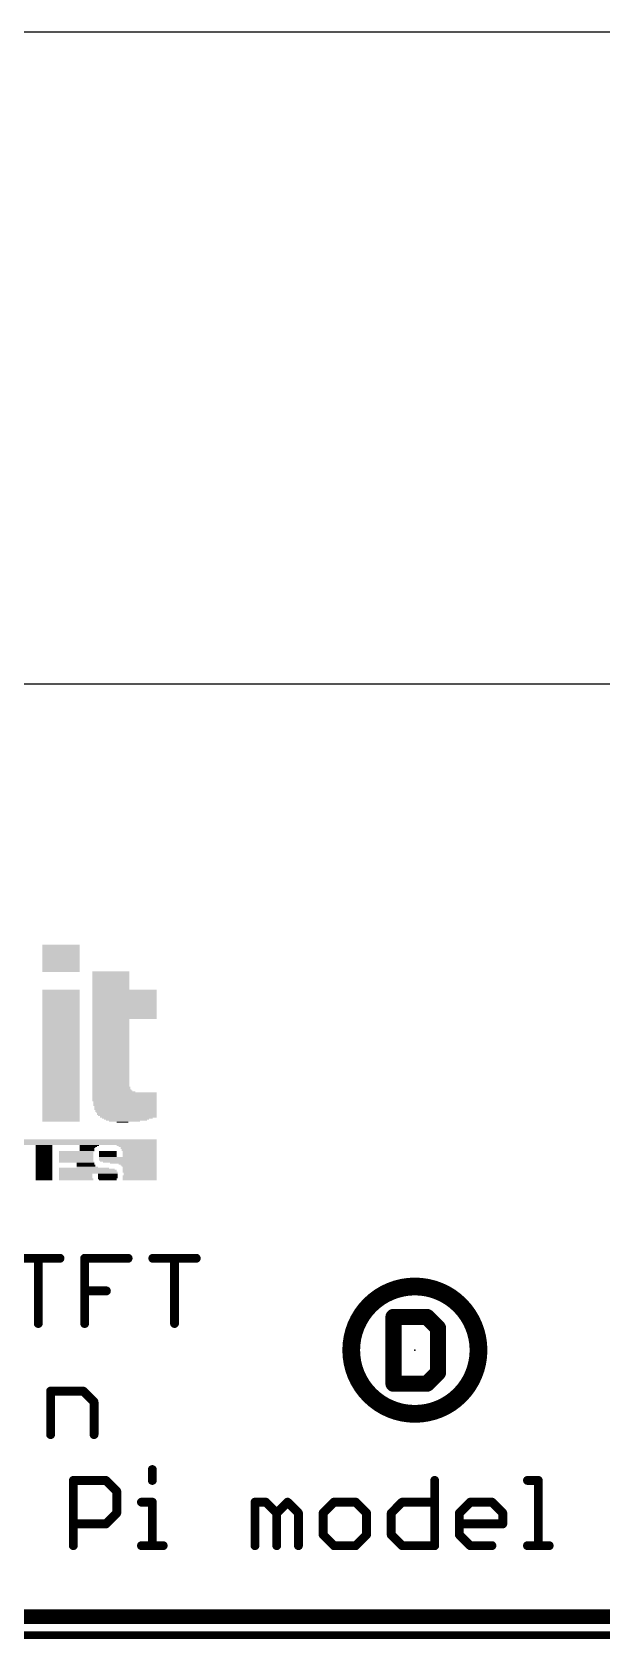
# Model space of a CAD drawing. Extents: x -17 to 57, y -6 to 105.
# Drawn here: x 32.67 to 42.45, y -0.38 to 27.18 of the extents above; entities that cross this region are included whole.
import ezdxf

# ---------------------------------------------------------------- set-up
doc = ezdxf.new("R2010")
doc.units = 0
for name, color, linetype in [('1', 12, 'CONTINUOUS'), ('16', 132, 'CONTINUOUS'), ('20', 4, 'CONTINUOUS'), ('21', 40, 'CONTINUOUS'), ('22', 6, 'CONTINUOUS'), ('23', 53, 'CONTINUOUS'), ('48', 253, 'CONTINUOUS')]:
    doc.layers.add(name, color=color, linetype=linetype)

# ---------------------------------------------------------------- blocks, each defined once
blk = doc.blocks.new('RECT')
blk.add_solid([(-0.5, -0.5), (0.5, -0.5), (-0.5, 0.5), (0.5, 0.5)])

msp = doc.modelspace()

# ---------------------------------------------------------------- linework, layer by layer
at = {"layer": '1', "const_width": 0.254}
msp.add_lwpolyline([(56.388, 0), (0.508, 0)], dxfattribs=at)
at = {"layer": '16', "const_width": 0.254}
msp.add_lwpolyline([(56.388, 0), (0.508, 0)], dxfattribs=at)
at = {"layer": '20'}
for p, q in [((44.831, 27.178), (12.573, 27.178)), ((12.573, 16.002), (44.831, 16.002)), ((50.165, 0), (6.604, 0))]:
    msp.add_line(p, q, dxfattribs=at)
at = {"layer": '21'}
for points, const_width in [([(32.4058, 6.1478), (33.1515, 6.1478)], 0.1524), ([(32.7786, 5.0292), (32.7786, 6.1478)], 0.1524), ([(33.5752, 5.0292), (33.5752, 6.1478)], 0.1524), ([(33.5752, 6.1478), (34.3209, 6.1478)], 0.1524), ([(34.7446, 6.1478), (35.4903, 6.1478)], 0.1524), ([(35.1174, 5.0292), (35.1174, 6.1478)], 0.1524), ([(33.5752, 5.5885), (33.948, 5.5885)], 0.1524), ([(38.8772, 5.1412), (38.8772, 3.9972)], 0.2794), ([(39.4492, 5.1412), (38.8772, 5.1412)], 0.2794), ([(39.6399, 4.9505), (39.4492, 5.1412)], 0.2794), ([(39.6399, 4.1879), (39.6399, 4.9505)], 0.2794), ([(38.8772, 3.9972), (39.4492, 3.9972)], 0.2794), ([(39.4492, 3.9972), (39.6399, 4.1879)], 0.2794), ([(32.9905, 3.1242), (32.9905, 3.8699)], 0.1524), ([(32.9905, 3.8699), (33.5497, 3.8699)], 0.1524), ([(33.5497, 3.8699), (33.7362, 3.6835)], 0.1524), ([(33.7362, 3.6835), (33.7362, 3.1242)], 0.1524), ([(34.7361, 2.5242), (34.7361, 2.3378)], 0.1524), ([(33.3803, 1.2192), (33.3803, 2.3378)], 0.1524), ([(33.3803, 2.3378), (33.9395, 2.3378)], 0.1524), ([(33.9395, 2.3378), (34.126, 2.1513)], 0.1524), ([(34.126, 2.1513), (34.126, 1.7785)], 0.1524), ([(39.5831, 2.3378), (39.5831, 1.2192)], 0.1524), ([(41.1762, 2.3378), (41.3627, 2.3378)], 0.1524), ([(41.3627, 2.3378), (41.3627, 1.2192)], 0.1524), ([(34.5497, 1.9649), (34.7361, 1.9649)], 0.1524), ([(34.7361, 1.9649), (34.7361, 1.2192)], 0.1524), ([(36.4986, 1.2192), (36.4986, 1.9649)], 0.1524), ([(36.4986, 1.9649), (36.6851, 1.9649)], 0.1524), ([(36.6851, 1.9649), (36.8715, 1.7785)], 0.1524), ([(36.8715, 1.7785), (37.0579, 1.9649)], 0.1524), ([(37.0579, 1.9649), (37.2444, 1.7785)], 0.1524), ([(37.8545, 1.9649), (37.668, 1.7785)], 0.1524), ([(38.2273, 1.9649), (37.8545, 1.9649)], 0.1524), ([(38.4137, 1.7785), (38.2273, 1.9649)], 0.1524), ([(38.8374, 1.7785), (39.0239, 1.9649)], 0.1524), ([(39.0239, 1.9649), (39.5831, 1.9649)], 0.1524), ([(40.0068, 1.7785), (40.1933, 1.9649)], 0.1524), ([(40.1933, 1.9649), (40.5661, 1.9649)], 0.1524), ([(40.5661, 1.9649), (40.7525, 1.7785)], 0.1524), ([(33.9395, 1.5921), (33.3803, 1.5921)], 0.1524), ([(34.126, 1.7785), (33.9395, 1.5921)], 0.1524), ([(36.8715, 1.7785), (36.8715, 1.2192)], 0.1524), ([(37.2444, 1.7785), (37.2444, 1.2192)], 0.1524), ([(37.668, 1.7785), (37.668, 1.4056)], 0.1524), ([(38.4137, 1.4056), (38.4137, 1.7785)], 0.1524), ([(38.8374, 1.4056), (38.8374, 1.7785)], 0.1524), ([(40.0068, 1.4056), (40.0068, 1.7785)], 0.1524), ([(40.7525, 1.5921), (40.0068, 1.5921)], 0.1524), ([(40.7525, 1.7785), (40.7525, 1.5921)], 0.1524), ([(37.668, 1.4056), (37.8545, 1.2192)], 0.1524), ([(38.2273, 1.2192), (38.4137, 1.4056)], 0.1524), ([(39.0239, 1.2192), (38.8374, 1.4056)], 0.1524), ([(40.1933, 1.2192), (40.0068, 1.4056)], 0.1524), ([(34.5497, 1.2192), (34.9225, 1.2192)], 0.1524), ([(37.8545, 1.2192), (38.2273, 1.2192)], 0.1524), ([(39.5831, 1.2192), (39.0239, 1.2192)], 0.1524), ([(40.5661, 1.2192), (40.1933, 1.2192)], 0.1524), ([(41.1762, 1.2192), (41.5491, 1.2192)], 0.1524)]:
    msp.add_lwpolyline(points, dxfattribs=dict(at, const_width=const_width))
for points, const_width in [([(32.8167, 6.1478, 1), (32.7405, 6.1478)], 0.0762), ([(33.1515, 6.1097, 1), (33.1515, 6.1859)], 0.0762), ([(33.6133, 6.1478, 1), (33.5371, 6.1478)], 0.0762), ([(33.5752, 6.1859, 1), (33.5752, 6.1097)], 0.0762), ([(34.3209, 6.1097, 1), (34.3209, 6.1859)], 0.0762), ([(34.7446, 6.1859, 1), (34.7446, 6.1097)], 0.0762), ([(35.1555, 6.1478, 1), (35.0793, 6.1478)], 0.0762), ([(35.4903, 6.1097, 1), (35.4903, 6.1859)], 0.0762), ([(39.243, 3.4796, 1), (39.243, 5.6644, 1), (39.243, 3.4796)], 0.3048), ([(33.5752, 5.6266, 1), (33.5752, 5.5504)], 0.0762), ([(33.948, 5.5504, 1), (33.948, 5.6266)], 0.0762), ([(38.9471, 5.1412, 1), (38.8073, 5.1412)], 0.1397), ([(38.8772, 5.211, 1), (38.8772, 5.0713)], 0.1397), ([(39.4986, 5.1906, 1), (39.3998, 5.0918)], 0.1397), ([(39.4492, 5.0713, 1), (39.4492, 5.211)], 0.1397), ([(32.7405, 5.0292, 1), (32.8167, 5.0292)], 0.0762), ([(33.5371, 5.0292, 1), (33.6133, 5.0292)], 0.0762), ([(35.0793, 5.0292, 1), (35.1555, 5.0292)], 0.0762), ([(39.7097, 4.9505, 1), (39.57, 4.9505)], 0.1397), ([(39.5905, 4.9011, 1), (39.6892, 4.9999)], 0.1397), ([(38.8772, 4.0671, 1), (38.8772, 3.9274)], 0.1397), ([(39.4492, 3.9274, 1), (39.4492, 4.0671)], 0.1397), ([(39.57, 4.1879, 1), (39.7097, 4.1879)], 0.1397), ([(39.6892, 4.1385, 1), (39.5905, 4.2373)], 0.1397), ([(33.0286, 3.8699, 1), (32.9524, 3.8699)], 0.0762), ([(32.9905, 3.908, 1), (32.9905, 3.8318)], 0.0762), ([(33.5767, 3.8968, 1), (33.5228, 3.843)], 0.0762), ([(33.5497, 3.8318, 1), (33.5497, 3.908)], 0.0762), ([(38.8073, 3.9972, 1), (38.9471, 3.9972)], 0.1397), ([(39.3998, 4.0466, 1), (39.4986, 3.9478)], 0.1397), ([(33.7743, 3.6835, 1), (33.6981, 3.6835)], 0.0762), ([(33.7092, 3.6565, 1), (33.7631, 3.7104)], 0.0762), ([(32.9524, 3.1242, 1), (33.0286, 3.1242)], 0.0762), ([(33.6981, 3.1242, 1), (33.7743, 3.1242)], 0.0762), ([(34.7742, 2.5242, 1), (34.698, 2.5242)], 0.0762), ([(33.4184, 2.3378, 1), (33.3422, 2.3378)], 0.0762), ([(33.3803, 2.3759, 1), (33.3803, 2.2997)], 0.0762), ([(33.9665, 2.3647, 1), (33.9126, 2.3108)], 0.0762), ([(33.9395, 2.2997, 1), (33.9395, 2.3759)], 0.0762), ([(34.1641, 2.1513, 1), (34.0879, 2.1513)], 0.0762), ([(34.099, 2.1244, 1), (34.1529, 2.1783)], 0.0762), ([(34.698, 2.3378, 1), (34.7742, 2.3378)], 0.0762), ([(39.6212, 2.3378, 1), (39.545, 2.3378)], 0.0762), ([(41.1762, 2.3759, 1), (41.1762, 2.2997)], 0.0762), ([(41.4008, 2.3378, 1), (41.3246, 2.3378)], 0.0762), ([(41.3627, 2.2997, 1), (41.3627, 2.3759)], 0.0762), ([(34.5497, 2.003, 1), (34.5497, 1.9268)], 0.0762), ([(34.7742, 1.9649, 1), (34.698, 1.9649)], 0.0762), ([(34.7361, 1.9268, 1), (34.7361, 2.003)], 0.0762), ([(36.5367, 1.9649, 1), (36.4605, 1.9649)], 0.0762), ([(36.4986, 2.003, 1), (36.4986, 1.9268)], 0.0762), ([(36.712, 1.9918, 1), (36.6581, 1.938)], 0.0762), ([(36.6851, 1.9268, 1), (36.6851, 2.003)], 0.0762), ([(37.0849, 1.9918, 1), (37.031, 1.938)], 0.0762), ([(37.0849, 1.938, 1), (37.031, 1.9918)], 0.0762), ([(37.8545, 2.003, 1), (37.8545, 1.9268)], 0.0762), ([(37.8814, 1.938, 1), (37.8275, 1.9918)], 0.0762), ([(38.2543, 1.9918, 1), (38.2004, 1.938)], 0.0762), ([(38.2273, 1.9268, 1), (38.2273, 2.003)], 0.0762), ([(39.0239, 2.003, 1), (39.0239, 1.9268)], 0.0762), ([(39.0508, 1.938, 1), (38.9969, 1.9918)], 0.0762), ([(39.5831, 1.9268, 1), (39.5831, 2.003)], 0.0762), ([(40.1933, 2.003, 1), (40.1933, 1.9268)], 0.0762), ([(40.2202, 1.938, 1), (40.1663, 1.9918)], 0.0762), ([(40.5931, 1.9918, 1), (40.5392, 1.938)], 0.0762), ([(40.5661, 1.9268, 1), (40.5661, 2.003)], 0.0762), ([(33.3803, 1.6302, 1), (33.3803, 1.554)], 0.0762), ([(33.9126, 1.619, 1), (33.9665, 1.5651)], 0.0762), ([(33.9395, 1.554, 1), (33.9395, 1.6302)], 0.0762), ([(34.0879, 1.7785, 1), (34.1641, 1.7785)], 0.0762), ([(34.1529, 1.7515, 1), (34.099, 1.8054)], 0.0762), ([(36.9096, 1.7785, 1), (36.8334, 1.7785)], 0.0762), ([(36.8446, 1.8054, 1), (36.8984, 1.7515)], 0.0762), ([(36.8446, 1.7515, 1), (36.8984, 1.8054)], 0.0762), ([(37.2825, 1.7785, 1), (37.2063, 1.7785)], 0.0762), ([(37.2174, 1.7515, 1), (37.2713, 1.8054)], 0.0762), ([(37.7061, 1.7785, 1), (37.6299, 1.7785)], 0.0762), ([(37.6411, 1.8054, 1), (37.695, 1.7515)], 0.0762), ([(38.4518, 1.7785, 1), (38.3756, 1.7785)], 0.0762), ([(38.3868, 1.7515, 1), (38.4407, 1.8054)], 0.0762), ([(38.8755, 1.7785, 1), (38.7993, 1.7785)], 0.0762), ([(38.8105, 1.8054, 1), (38.8644, 1.7515)], 0.0762), ([(40.0449, 1.7785, 1), (39.9687, 1.7785)], 0.0762), ([(39.9799, 1.8054, 1), (40.0338, 1.7515)], 0.0762), ([(40.0068, 1.6302, 1), (40.0068, 1.554)], 0.0762), ([(40.7906, 1.7785, 1), (40.7144, 1.7785)], 0.0762), ([(40.7256, 1.7515, 1), (40.7795, 1.8054)], 0.0762), ([(40.7525, 1.554, 1), (40.7525, 1.6302)], 0.0762), ([(37.695, 1.4326, 1), (37.6411, 1.3787)], 0.0762), ([(37.6299, 1.4056, 1), (37.7061, 1.4056)], 0.0762), ([(38.3756, 1.4056, 1), (38.4518, 1.4056)], 0.0762), ([(38.4407, 1.3787, 1), (38.3868, 1.4326)], 0.0762), ([(38.8644, 1.4326, 1), (38.8105, 1.3787)], 0.0762), ([(38.7993, 1.4056, 1), (38.8755, 1.4056)], 0.0762), ([(40.0338, 1.4326, 1), (39.9799, 1.3787)], 0.0762), ([(39.9687, 1.4056, 1), (40.0449, 1.4056)], 0.0762), ([(40.7144, 1.5921, 1), (40.7906, 1.5921)], 0.0762), ([(33.3422, 1.2192, 1), (33.4184, 1.2192)], 0.0762), ([(34.5497, 1.2573, 1), (34.5497, 1.1811)], 0.0762), ([(34.698, 1.2192, 1), (34.7742, 1.2192)], 0.0762), ([(34.9225, 1.1811, 1), (34.9225, 1.2573)], 0.0762), ([(36.4605, 1.2192, 1), (36.5367, 1.2192)], 0.0762), ([(36.8334, 1.2192, 1), (36.9096, 1.2192)], 0.0762), ([(37.2063, 1.2192, 1), (37.2825, 1.2192)], 0.0762), ([(37.8545, 1.2573, 1), (37.8545, 1.1811)], 0.0762), ([(37.8275, 1.1923, 1), (37.8814, 1.2461)], 0.0762), ([(38.2004, 1.2461, 1), (38.2543, 1.1923)], 0.0762), ([(38.2273, 1.1811, 1), (38.2273, 1.2573)], 0.0762), ([(39.0239, 1.2573, 1), (39.0239, 1.1811)], 0.0762), ([(38.9969, 1.1923, 1), (39.0508, 1.2461)], 0.0762), ([(39.545, 1.2192, 1), (39.6212, 1.2192)], 0.0762), ([(39.5831, 1.1811, 1), (39.5831, 1.2573)], 0.0762), ([(40.1933, 1.2573, 1), (40.1933, 1.1811)], 0.0762), ([(40.1663, 1.1923, 1), (40.2202, 1.2461)], 0.0762), ([(40.5661, 1.1811, 1), (40.5661, 1.2573)], 0.0762), ([(41.1762, 1.2573, 1), (41.1762, 1.1811)], 0.0762), ([(41.3246, 1.2192, 1), (41.4008, 1.2192)], 0.0762), ([(41.5491, 1.1811, 1), (41.5491, 1.2573)], 0.0762)]:
    msp.add_lwpolyline(points, format="xyb", dxfattribs=dict(at, const_width=const_width))
at = {"layer": '22', "const_width": 0.127}
msp.add_lwpolyline([(1.148, -0.316), (55.748, -0.316)], dxfattribs=at)
at = {"layer": '23'}
msp.add_point((39.243, 4.572), dxfattribs=at)
at = {"layer": '48', "const_width": 0.13}
msp.add_lwpolyline([(42.291, 0), (-7.538, 0)], dxfattribs=at)
at = {"layer": '48', "const_width": 0.065}
msp.add_lwpolyline([(42.291, -0.0325, 1), (42.291, 0.0325)], format="xyb", dxfattribs=at)

# ---------------------------------------------------------------- block references
at = {"layer": '21'}
for p, xscale, yscale in [((33.1691, 11.5164), 0.637, 0.0167), ((33.1691, 11.4996), 0.637, 0.0168), ((33.1691, 11.4829), 0.637, 0.0167), ((33.1691, 11.4661), 0.637, 0.0168), ((33.1691, 11.4493), 0.637, 0.0168), ((33.1691, 11.4326), 0.637, 0.0167), ((33.1691, 11.4158), 0.637, 0.0168), ((33.1691, 11.399), 0.637, 0.0168), ((33.1691, 11.3823), 0.637, 0.0167), ((33.1691, 11.3655), 0.637, 0.0168), ((33.1691, 11.3487), 0.637, 0.0168), ((33.1691, 11.332), 0.637, 0.0167), ((33.1691, 11.3152), 0.637, 0.0168), ((33.1691, 11.2984), 0.637, 0.0168), ((33.1691, 11.2817), 0.637, 0.0167), ((33.1691, 11.2649), 0.637, 0.0168), ((33.1691, 11.2482), 0.637, 0.0167), ((33.1691, 11.2314), 0.637, 0.0168), ((33.1691, 11.2146), 0.637, 0.0168), ((33.1691, 11.1979), 0.637, 0.0167), ((33.1691, 11.1811), 0.637, 0.0168), ((33.1691, 11.1643), 0.637, 0.0168), ((33.1691, 11.1476), 0.637, 0.0167), ((33.1691, 11.1308), 0.637, 0.0168), ((33.1691, 11.114), 0.637, 0.0168), ((33.1691, 11.0973), 0.637, 0.0167), ((33.1691, 11.0805), 0.637, 0.0168), ((33.1691, 11.0638), 0.637, 0.0167), ((34.0241, 11.0638), 0.6371, 0.0167), ((34.0241, 11.047), 0.6371, 0.0168), ((34.0241, 11.0302), 0.6371, 0.0168), ((33.1691, 10.7452), 0.637, 0.0168), ((34.2587, 10.7452), 1.1065, 0.0168), ((34.0241, 11.0135), 0.6371, 0.0167), ((34.0241, 10.9967), 0.6371, 0.0168), ((34.0241, 10.9799), 0.6371, 0.0168), ((34.0241, 10.9632), 0.6371, 0.0167), ((34.0241, 10.9464), 0.6371, 0.0168), ((34.0241, 10.9296), 0.6371, 0.0168), ((34.0241, 10.9129), 0.6371, 0.0167), ((34.0241, 10.8961), 0.6371, 0.0168), ((34.0241, 10.8793), 0.6371, 0.0168), ((34.0241, 10.8626), 0.6371, 0.0167), ((34.0241, 10.8458), 0.6371, 0.0168), ((34.0241, 10.8291), 0.6371, 0.0167), ((34.0241, 10.8123), 0.6371, 0.0168), ((34.0241, 10.7955), 0.6371, 0.0168), ((34.0241, 10.7788), 0.6371, 0.0167), ((34.0241, 10.762), 0.6371, 0.0168), ((33.1691, 10.7285), 0.637, 0.0167), ((33.1691, 10.7117), 0.637, 0.0168), ((33.1691, 10.6949), 0.637, 0.0168), ((33.1691, 10.6782), 0.637, 0.0167), ((33.1691, 10.6614), 0.637, 0.0168), ((33.1691, 10.6447), 0.637, 0.0167), ((33.1691, 10.6279), 0.637, 0.0168), ((33.1691, 10.6111), 0.637, 0.0168), ((33.1691, 10.5944), 0.637, 0.0167), ((33.1691, 10.5776), 0.637, 0.0168), ((33.1691, 10.5608), 0.637, 0.0168), ((33.1691, 10.5441), 0.637, 0.0167), ((33.1691, 10.5273), 0.637, 0.0168), ((33.1691, 10.5105), 0.637, 0.0168), ((33.1691, 10.4938), 0.637, 0.0167), ((33.1691, 10.477), 0.637, 0.0168), ((34.2587, 10.7285), 1.1065, 0.0167), ((34.2587, 10.7117), 1.1065, 0.0168), ((34.2587, 10.6949), 1.1065, 0.0168), ((34.2587, 10.6782), 1.1065, 0.0167), ((34.2587, 10.6614), 1.1065, 0.0168), ((34.2587, 10.6447), 1.1065, 0.0167), ((34.2587, 10.6279), 1.1065, 0.0168), ((34.2587, 10.6111), 1.1065, 0.0168), ((34.2587, 10.5944), 1.1065, 0.0167), ((34.2587, 10.5776), 1.1065, 0.0168), ((34.2587, 10.5608), 1.1065, 0.0168), ((34.2587, 10.5441), 1.1065, 0.0167), ((34.2587, 10.5273), 1.1065, 0.0168), ((34.2587, 10.5105), 1.1065, 0.0168), ((34.2587, 10.4938), 1.1065, 0.0167), ((34.2587, 10.477), 1.1065, 0.0168), ((33.1691, 10.4602), 0.637, 0.0168), ((33.1691, 10.4435), 0.637, 0.0167), ((33.1691, 10.4267), 0.637, 0.0168), ((33.1691, 10.41), 0.637, 0.0167), ((33.1691, 10.3932), 0.637, 0.0168), ((33.1691, 10.3764), 0.637, 0.0168), ((33.1691, 10.3597), 0.637, 0.0167), ((33.1691, 10.3429), 0.637, 0.0168), ((33.1691, 10.3261), 0.637, 0.0168), ((33.1691, 10.3094), 0.637, 0.0167), ((33.1691, 10.2926), 0.637, 0.0168), ((33.1691, 10.2758), 0.637, 0.0168), ((33.1691, 10.2591), 0.637, 0.0167), ((33.1691, 10.2423), 0.637, 0.0168), ((33.1691, 10.2256), 0.637, 0.0167), ((33.1691, 10.2088), 0.637, 0.0168), ((33.1691, 10.192), 0.637, 0.0168), ((34.2587, 10.4602), 1.1065, 0.0168), ((34.2587, 10.4435), 1.1065, 0.0167), ((34.2587, 10.4267), 1.1065, 0.0168), ((34.2587, 10.41), 1.1065, 0.0167), ((34.2587, 10.3932), 1.1065, 0.0168), ((34.2587, 10.3764), 1.1065, 0.0168), ((34.2587, 10.3597), 1.1065, 0.0167), ((34.2587, 10.3429), 1.1065, 0.0168), ((34.2587, 10.3261), 1.1065, 0.0168), ((34.2587, 10.3094), 1.1065, 0.0167), ((34.2587, 10.2926), 1.1065, 0.0168), ((34.2587, 10.2758), 1.1065, 0.0168), ((34.2587, 10.2591), 1.1065, 0.0167), ((34.0241, 10.2423), 0.6371, 0.0168), ((34.0241, 10.2256), 0.6371, 0.0167), ((34.0241, 10.2088), 0.6371, 0.0168), ((34.0241, 10.192), 0.6371, 0.0168), ((33.1691, 10.1753), 0.637, 0.0167), ((33.1691, 10.1585), 0.637, 0.0168), ((33.1691, 10.1417), 0.637, 0.0168), ((33.1691, 10.125), 0.637, 0.0167), ((33.1691, 10.1082), 0.637, 0.0168), ((33.1691, 10.0914), 0.637, 0.0168), ((33.1691, 10.0747), 0.637, 0.0167), ((33.1691, 10.0579), 0.637, 0.0168), ((33.1691, 10.0411), 0.637, 0.0168), ((33.1691, 10.0244), 0.637, 0.0167), ((33.1691, 10.0076), 0.637, 0.0168), ((33.1691, 9.9909), 0.637, 0.0167), ((33.1691, 9.9741), 0.637, 0.0168), ((33.1691, 9.9573), 0.637, 0.0168), ((33.1691, 9.9405), 0.637, 0.0167), ((33.1691, 9.9238), 0.637, 0.0168), ((34.0241, 10.1753), 0.6371, 0.0167), ((34.0241, 10.1585), 0.6371, 0.0168), ((34.0241, 10.1417), 0.6371, 0.0168), ((34.0241, 10.125), 0.6371, 0.0167), ((34.0241, 10.1082), 0.6371, 0.0168), ((34.0241, 10.0914), 0.6371, 0.0168), ((34.0241, 10.0747), 0.6371, 0.0167), ((34.0241, 10.0579), 0.6371, 0.0168), ((34.0241, 10.0411), 0.6371, 0.0168), ((34.0241, 10.0244), 0.6371, 0.0167), ((34.0241, 10.0076), 0.6371, 0.0168), ((34.0241, 9.9909), 0.6371, 0.0167), ((34.0241, 9.9741), 0.6371, 0.0168), ((34.0241, 9.9573), 0.6371, 0.0168), ((34.0241, 9.9405), 0.6371, 0.0167), ((34.0241, 9.9238), 0.6371, 0.0168), ((33.1691, 9.907), 0.637, 0.0168), ((33.1691, 9.8902), 0.637, 0.0167), ((33.1691, 9.8735), 0.637, 0.0168), ((33.1691, 9.8567), 0.637, 0.0168), ((33.1691, 9.8399), 0.637, 0.0167), ((33.1691, 9.8232), 0.637, 0.0168), ((33.1691, 9.8064), 0.637, 0.0167), ((33.1691, 9.7897), 0.637, 0.0168), ((33.1691, 9.7729), 0.637, 0.0168), ((33.1691, 9.7561), 0.637, 0.0167), ((33.1691, 9.7394), 0.637, 0.0168), ((33.1691, 9.7226), 0.637, 0.0168), ((33.1691, 9.7058), 0.637, 0.0167), ((33.1691, 9.6891), 0.637, 0.0168), ((33.1691, 9.6723), 0.637, 0.0168), ((33.1691, 9.6555), 0.637, 0.0167), ((33.1691, 9.6388), 0.637, 0.0168), ((34.0241, 9.907), 0.6371, 0.0168), ((34.0241, 9.8902), 0.6371, 0.0167), ((34.0241, 9.8735), 0.6371, 0.0168), ((34.0241, 9.8567), 0.6371, 0.0168), ((34.0241, 9.8399), 0.6371, 0.0167), ((34.0241, 9.8232), 0.6371, 0.0168), ((34.0241, 9.8064), 0.6371, 0.0167), ((34.0241, 9.7897), 0.6371, 0.0168), ((34.0241, 9.7729), 0.6371, 0.0168), ((34.0241, 9.7561), 0.6371, 0.0167), ((34.0241, 9.7394), 0.6371, 0.0168), ((34.0241, 9.7226), 0.6371, 0.0168), ((34.0241, 9.7058), 0.6371, 0.0167), ((34.0241, 9.6891), 0.6371, 0.0168), ((34.0241, 9.6723), 0.6371, 0.0168), ((34.0241, 9.6555), 0.6371, 0.0167), ((34.0241, 9.6388), 0.6371, 0.0168), ((33.1691, 9.622), 0.637, 0.0168), ((33.1691, 9.6052), 0.637, 0.0167), ((33.1691, 9.5885), 0.637, 0.0168), ((33.1691, 9.5717), 0.637, 0.0167), ((33.1691, 9.555), 0.637, 0.0168), ((33.1691, 9.5382), 0.637, 0.0168), ((33.1691, 9.5214), 0.637, 0.0167), ((33.1691, 9.5047), 0.637, 0.0168), ((33.1691, 9.4879), 0.637, 0.0168), ((33.1691, 9.4711), 0.637, 0.0167), ((33.1691, 9.4544), 0.637, 0.0168), ((33.1691, 9.4376), 0.637, 0.0168), ((33.1691, 9.4208), 0.637, 0.0167), ((33.1691, 9.4041), 0.637, 0.0168), ((33.1691, 9.3873), 0.637, 0.0167), ((33.1691, 9.3706), 0.637, 0.0168), ((34.0241, 9.622), 0.6371, 0.0168), ((34.0241, 9.6052), 0.6371, 0.0167), ((34.0241, 9.5885), 0.6371, 0.0168), ((34.0241, 9.5717), 0.6371, 0.0167), ((34.0241, 9.555), 0.6371, 0.0168), ((34.0241, 9.5382), 0.6371, 0.0168), ((34.0241, 9.5214), 0.6371, 0.0167), ((34.0241, 9.5047), 0.6371, 0.0168), ((34.0241, 9.4879), 0.6371, 0.0168), ((34.0241, 9.4711), 0.6371, 0.0167), ((34.0241, 9.4544), 0.6371, 0.0168), ((34.0241, 9.4376), 0.6371, 0.0168), ((34.0241, 9.4208), 0.6371, 0.0167), ((34.0241, 9.4041), 0.6371, 0.0168), ((34.0241, 9.3873), 0.6371, 0.0167), ((34.0241, 9.3706), 0.6371, 0.0168), ((33.1691, 9.3538), 0.637, 0.0168), ((33.1691, 9.337), 0.637, 0.0167), ((33.1691, 9.3203), 0.637, 0.0168), ((33.1691, 9.3035), 0.637, 0.0168), ((33.1691, 9.2867), 0.637, 0.0167), ((33.1691, 9.27), 0.637, 0.0168), ((33.1691, 9.2532), 0.637, 0.0168), ((33.1691, 9.2364), 0.637, 0.0167), ((33.1691, 9.2197), 0.637, 0.0168), ((33.1691, 9.2029), 0.637, 0.0168), ((33.1691, 9.1861), 0.637, 0.0167), ((33.1691, 9.1694), 0.637, 0.0168), ((33.1691, 9.1527), 0.637, 0.0167), ((33.1691, 9.1359), 0.637, 0.0168), ((33.1691, 9.1191), 0.637, 0.0168), ((33.1691, 9.1024), 0.637, 0.0167), ((33.1691, 9.0856), 0.637, 0.0168), ((34.0241, 9.3538), 0.6371, 0.0168), ((34.0241, 9.337), 0.6371, 0.0167), ((34.0241, 9.3203), 0.6371, 0.0168), ((34.0241, 9.3035), 0.6371, 0.0168), ((34.0241, 9.2867), 0.6371, 0.0167), ((34.0241, 9.27), 0.6371, 0.0168), ((34.0241, 9.2532), 0.6371, 0.0168), ((34.0241, 9.2364), 0.6371, 0.0167), ((34.0241, 9.2197), 0.6371, 0.0168), ((34.0241, 9.2029), 0.6371, 0.0168), ((34.0241, 9.1861), 0.6371, 0.0167), ((34.0241, 9.1694), 0.6371, 0.0168), ((34.0241, 9.1527), 0.6371, 0.0167), ((34.0241, 9.1359), 0.6371, 0.0168), ((34.0241, 9.1191), 0.6371, 0.0168), ((34.0241, 9.1024), 0.6371, 0.0167), ((34.0324, 9.0856), 0.6538, 0.0168), ((33.1691, 9.0688), 0.637, 0.0168), ((33.1691, 9.0521), 0.637, 0.0167), ((33.1691, 9.0353), 0.637, 0.0168), ((33.1691, 9.0185), 0.637, 0.0168), ((33.1691, 9.0018), 0.637, 0.0167), ((33.1691, 8.985), 0.637, 0.0168), ((33.1691, 8.9683), 0.637, 0.0167), ((33.1691, 8.9515), 0.637, 0.0168), ((33.1691, 8.9347), 0.637, 0.0168), ((33.1691, 8.918), 0.637, 0.0167), ((33.1691, 8.9012), 0.637, 0.0168), ((33.1691, 8.8844), 0.637, 0.0168), ((33.1691, 8.8677), 0.637, 0.0167), ((33.1691, 8.8509), 0.637, 0.0168), ((33.1691, 8.8341), 0.637, 0.0168), ((33.1691, 8.8174), 0.637, 0.0167), ((34.2587, 8.985), 1.1065, 0.0168), ((34.2587, 8.9683), 1.1065, 0.0167), ((34.2587, 8.9515), 1.1065, 0.0168), ((34.2587, 8.9347), 1.1065, 0.0168), ((34.2587, 8.918), 1.1065, 0.0167), ((34.2587, 8.9012), 1.1065, 0.0168), ((34.2587, 8.8844), 1.1065, 0.0168), ((34.2587, 8.8677), 1.1065, 0.0167), ((34.2587, 8.8509), 1.1065, 0.0168), ((34.0324, 9.0688), 0.6538, 0.0168), ((34.0324, 9.0521), 0.6538, 0.0167), ((34.0408, 9.0353), 0.6706, 0.0168), ((34.0492, 9.0185), 0.6874, 0.0168), ((34.0744, 9.0018), 0.7377, 0.0167), ((34.2672, 8.8341), 1.0897, 0.0168), ((34.2672, 8.8174), 1.0897, 0.0167), ((33.1691, 8.8006), 0.637, 0.0168), ((33.1691, 8.7838), 0.637, 0.0168), ((33.1691, 8.7671), 0.637, 0.0167), ((33.1691, 8.7503), 0.637, 0.0168), ((33.1691, 8.7336), 0.637, 0.0167), ((33.1691, 8.7168), 0.637, 0.0168), ((33.1691, 8.7), 0.637, 0.0168), ((33.1691, 8.6833), 0.637, 0.0167), ((33.1691, 8.6665), 0.637, 0.0168), ((33.1691, 8.6497), 0.637, 0.0168), ((33.1691, 8.633), 0.637, 0.0167), ((33.1691, 8.6162), 0.637, 0.0168), ((33.1691, 8.5994), 0.637, 0.0168), ((33.1691, 8.5827), 0.637, 0.0167), ((33.1691, 8.5659), 0.637, 0.0168), ((33.1691, 8.5492), 0.637, 0.0167), ((34.2672, 8.8006), 1.0897, 0.0168), ((34.2672, 8.7838), 1.0897, 0.0168), ((34.2672, 8.7671), 1.0897, 0.0167), ((34.2756, 8.7503), 1.0729, 0.0168), ((34.2756, 8.7336), 1.0729, 0.0167), ((34.2756, 8.7168), 1.0729, 0.0168), ((34.2756, 8.7), 1.0729, 0.0168), ((34.2839, 8.6833), 1.0562, 0.0167), ((34.2839, 8.6665), 1.0562, 0.0168), ((34.2923, 8.6497), 1.0394, 0.0168), ((34.3007, 8.633), 1.0226, 0.0167), ((34.3007, 8.6162), 1.0226, 0.0168), ((34.309, 8.5994), 1.0059, 0.0168), ((34.3259, 8.5827), 0.9723, 0.0167), ((34.3259, 8.5659), 0.9723, 0.0168), ((34.309, 8.5492), 0.8717, 0.0167), ((33.1691, 8.5324), 0.637, 0.0168), ((33.1691, 8.5156), 0.637, 0.0168), ((33.1691, 8.4989), 0.637, 0.0167), ((34.2923, 8.5324), 0.7712, 0.0168), ((34.2923, 8.5156), 0.7041, 0.0168), ((34.2587, 8.4989), 0.5365, 0.0167), ((34.2252, 8.4821), 0.2012, 0.0168), ((27.813, 8.1803), 13.998, 0.0168), ((27.813, 8.1636), 13.998, 0.0167), ((27.813, 8.1468), 13.998, 0.0168), ((27.813, 8.1301), 13.998, 0.0167), ((27.813, 8.1133), 13.998, 0.0168), ((27.813, 8.0965), 13.998, 0.0168), ((32.8757, 8.0798), 0.285, 0.0167), ((32.8757, 8.063), 0.285, 0.0168), ((32.8757, 8.0462), 0.285, 0.0168), ((32.8757, 8.0295), 0.285, 0.0167), ((32.8757, 8.0127), 0.285, 0.0168), ((32.8757, 7.9959), 0.285, 0.0168), ((33.6553, 8.0798), 0.3353, 0.0167), ((33.6385, 8.063), 0.3018, 0.0168), ((33.6217, 8.0462), 0.2682, 0.0168), ((33.6134, 8.0295), 0.2515, 0.0167), ((33.6134, 8.0127), 0.2515, 0.0168), ((33.6134, 7.9959), 0.2515, 0.0168), ((34.4683, 8.0798), 0.6874, 0.0167), ((34.4851, 8.063), 0.6538, 0.0168), ((34.5019, 8.0462), 0.6203, 0.0168), ((34.5019, 8.0295), 0.6203, 0.0167), ((34.5102, 8.0127), 0.6035, 0.0168), ((34.5102, 7.9959), 0.6035, 0.0168), ((32.8757, 7.9792), 0.285, 0.0167), ((32.8757, 7.9624), 0.285, 0.0168), ((32.8757, 7.9456), 0.285, 0.0168), ((32.8757, 7.9289), 0.285, 0.0167), ((32.8757, 7.9121), 0.285, 0.0168), ((32.8757, 7.8954), 0.285, 0.0167), ((32.8757, 7.8786), 0.285, 0.0168), ((32.8757, 7.8618), 0.285, 0.0168), ((32.8757, 7.8451), 0.285, 0.0167), ((32.8757, 7.8283), 0.285, 0.0168), ((32.8757, 7.8115), 0.285, 0.0168), ((32.8757, 7.7948), 0.285, 0.0167), ((32.8757, 7.778), 0.285, 0.0168), ((32.8757, 7.7612), 0.285, 0.0168), ((32.8757, 7.7445), 0.285, 0.0167), ((32.8757, 7.7277), 0.285, 0.0168), ((32.8757, 7.711), 0.285, 0.0167), ((33.4374, 7.9792), 0.6035, 0.0167), ((33.4374, 7.7948), 0.6035, 0.0167), ((33.429, 7.9624), 0.5867, 0.0168), ((33.429, 7.9456), 0.5867, 0.0168), ((33.429, 7.9289), 0.5867, 0.0167), ((33.429, 7.9121), 0.5867, 0.0168), ((33.429, 7.8954), 0.5867, 0.0167), ((33.429, 7.8786), 0.5867, 0.0168), ((33.429, 7.8618), 0.5867, 0.0168), ((33.429, 7.8451), 0.5867, 0.0167), ((33.429, 7.8283), 0.5867, 0.0168), ((33.429, 7.8115), 0.5867, 0.0168), ((33.5882, 7.778), 0.3018, 0.0168), ((33.5882, 7.7612), 0.3018, 0.0168), ((33.6217, 7.711), 0.3688, 0.0167), ((33.5966, 7.7445), 0.3185, 0.0167), ((33.5966, 7.7277), 0.3185, 0.0168), ((33.9738, 7.9792), 0.3017, 0.0167), ((33.9738, 7.9624), 0.3017, 0.0168), ((33.9738, 7.9456), 0.3017, 0.0168), ((33.9738, 7.9289), 0.3017, 0.0167), ((33.9738, 7.9121), 0.3017, 0.0168), ((33.9738, 7.8954), 0.3017, 0.0167), ((34.3175, 7.8786), 0.9891, 0.0168), ((34.3175, 7.8618), 0.9891, 0.0168), ((34.3175, 7.8451), 0.9891, 0.0167), ((34.3175, 7.8283), 0.9891, 0.0168), ((34.3259, 7.8115), 0.9723, 0.0168), ((34.351, 7.7948), 0.922, 0.0167), ((34.4096, 7.778), 0.8047, 0.0168), ((34.4851, 7.7612), 0.6538, 0.0168), ((34.5019, 7.7445), 0.6203, 0.0167), ((34.5102, 7.7277), 0.6035, 0.0168), ((34.5186, 7.9792), 0.5868, 0.0167), ((34.5186, 7.9624), 0.5868, 0.0168), ((34.5186, 7.9456), 0.5868, 0.0168), ((34.5186, 7.9289), 0.5868, 0.0167), ((34.5186, 7.9121), 0.5868, 0.0168), ((34.5186, 7.8954), 0.5868, 0.0167), ((34.5186, 7.711), 0.5868, 0.0167), ((32.8757, 7.6942), 0.285, 0.0168), ((32.8757, 7.6774), 0.285, 0.0168), ((32.8757, 7.6607), 0.285, 0.0167), ((32.8757, 7.6439), 0.285, 0.0168), ((32.8757, 7.6271), 0.285, 0.0168), ((32.8757, 7.6104), 0.285, 0.0167), ((32.8757, 7.5936), 0.285, 0.0168), ((32.8757, 7.5768), 0.285, 0.0168), ((32.8757, 7.5601), 0.285, 0.0167), ((32.8757, 7.5433), 0.285, 0.0168), ((32.8757, 7.5265), 0.285, 0.0168), ((32.8757, 7.5098), 0.285, 0.0167), ((32.8757, 7.493), 0.285, 0.0168), ((33.4205, 7.5936), 0.5699, 0.0168), ((33.4205, 7.5768), 0.5699, 0.0168), ((33.4205, 7.5601), 0.5699, 0.0167), ((33.4205, 7.5433), 0.5699, 0.0168), ((33.4205, 7.5265), 0.5699, 0.0168), ((33.5631, 7.6942), 0.8549, 0.0168), ((33.6134, 7.6774), 0.9555, 0.0168), ((33.6301, 7.6607), 0.989, 0.0167), ((33.6301, 7.6439), 0.989, 0.0168), ((33.6385, 7.6271), 1.0058, 0.0168), ((33.6385, 7.6104), 1.0058, 0.0167), ((33.429, 7.5098), 0.5867, 0.0167), ((33.429, 7.493), 0.5867, 0.0168), ((33.9738, 7.5936), 0.3353, 0.0168), ((33.9738, 7.5768), 0.3353, 0.0168), ((33.9738, 7.5601), 0.3353, 0.0167), ((33.9738, 7.5433), 0.3353, 0.0168), ((33.9738, 7.5265), 0.3353, 0.0168), ((33.9654, 7.5098), 0.3185, 0.0167), ((33.9738, 7.493), 0.3017, 0.0168), ((34.5186, 7.6942), 0.5868, 0.0168), ((34.5186, 7.6774), 0.5868, 0.0168), ((34.5186, 7.6607), 0.5868, 0.0167), ((34.5186, 7.6439), 0.5868, 0.0168), ((34.5186, 7.6271), 0.5868, 0.0168), ((34.5186, 7.5601), 0.5868, 0.0167), ((34.5186, 7.5433), 0.5868, 0.0168), ((34.5186, 7.5265), 0.5868, 0.0168), ((34.5186, 7.5098), 0.5868, 0.0167), ((34.5186, 7.493), 0.5868, 0.0168), ((34.527, 7.6104), 0.57, 0.0167), ((34.527, 7.5936), 0.57, 0.0168), ((34.527, 7.5768), 0.57, 0.0168)]:
    msp.add_blockref('RECT', p, dxfattribs=dict(at, xscale=xscale, yscale=yscale))

doc.saveas('drawing.dxf')
